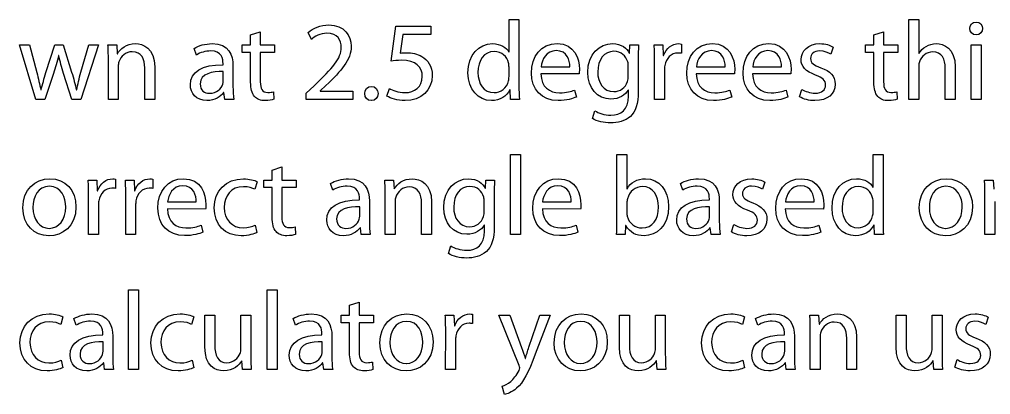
# Model space of a CAD drawing. Extents: x 14 to 1178, y 12 to 836.
# Drawn here: x 483.51 to 520.08, y 727.67 to 741.77 of the extents above; entities that cross this region are included whole.
import ezdxf

# ---------------------------------------------------------------- set-up
doc = ezdxf.new("R2010")
doc.units = 0
doc.layers.add('Gibson-Explorer-00-1958', color=7, linetype='CONTINUOUS')

msp = doc.modelspace()

# ---------------------------------------------------------------- linework, layer by layer
at = {"layer": 'Gibson-Explorer-00-1958', "color": 7}
for points in [[(497.509505, 740.204656), (497.68727, 741.51706), (499.003801, 741.51706), (499.003801, 741.203723), (499.003801, 741.203687)], [(501.937572, 740.551719), (501.946039, 740.551719), (501.946039, 741.770919), (502.318607, 741.770919), (502.318501, 741.770919)], [(502.318501, 741.770919), (502.318501, 739.294419)], [(517.372517, 740.00135), (517.372517, 738.765252), (516.999913, 738.765252), (516.999913, 741.770919), (516.999948, 741.770919)], [(516.999948, 741.770919), (517.372552, 741.770919), (517.372552, 740.492452), (517.381018, 740.492452)], [(492.21805, 739.412987), (492.21805, 740.530587), (491.900409, 740.530587), (491.900409, 740.814291), (492.21805, 740.814291), (492.21805, 741.191023), (492.582011, 741.305393), (492.581976, 741.305323)], [(492.581976, 741.305323), (492.581976, 740.814221), (493.115447, 740.814221), (493.115447, 740.530517), (492.581976, 740.530517), (492.581976, 739.425687)], [(494.504015, 741.021619), (494.385482, 741.284121)], [(499.003801, 741.203687), (497.954076, 741.203687), (497.848137, 740.505187)], [(515.683452, 739.412987), (515.683452, 740.530587), (515.365811, 740.530587), (515.365811, 740.814291), (515.683452, 740.814291), (515.683452, 741.191023), (516.047413, 741.305393), (516.047377, 741.305323)], [(516.047377, 741.305323), (516.047377, 740.814221), (516.580848, 740.814221), (516.580848, 740.530517), (516.047377, 740.530517), (516.047377, 739.425687)], [(519.531411, 741.190952), (519.527177, 741.190952), (519.527107, 741.190952)], [(484.800968, 739.739025), (484.470733, 738.765252), (484.131925, 738.765252), (483.513859, 740.814221), (483.894894, 740.814221), (483.895, 740.814221)], [(483.895, 740.814221), (484.170272, 739.777089)], [(484.513031, 739.772785), (484.847535, 740.814221), (485.160696, 740.814221), (485.478337, 739.789648)], [(485.829704, 739.785521), (486.121663, 740.814221), (486.489963, 740.814221), (485.829704, 738.765252), (485.490861, 738.765252), (485.1777, 739.743152)], [(486.845492, 740.814221), (487.175692, 740.814221), (487.196859, 740.479717), (487.205325, 740.479717)], [(506.475493, 740.509315), (506.48396, 740.509315), (506.49666, 740.814221), (506.82686, 740.814221)], [(507.41099, 740.814221), (507.737062, 740.814221), (507.753995, 740.412019), (507.766695, 740.412019)], [(508.43969, 740.848017), (508.43969, 740.500742)], [(484.995631, 740.42045), (484.987165, 740.42045)], [(490.17709, 740.433185), (490.092529, 740.682776)], [(514.146893, 740.733787), (514.058028, 740.467123)], [(487.234888, 740.00135), (487.234888, 738.765252), (486.862284, 738.765252), (486.862284, 740.259548), (486.862425, 740.259548)], [(491.180496, 740.069048), (491.180496, 740.111417)], [(491.553064, 740.022552), (491.553064, 739.256354), (491.5531, 739.256354)], [(506.809927, 740.255421), (506.809927, 739.065854), (506.810068, 739.065854)], [(507.796188, 739.857417), (507.796188, 738.765146), (507.423584, 738.765146), (507.427817, 740.174882), (507.427923, 740.174987)], [(488.606453, 739.988791), (488.606453, 738.765252), (488.234025, 738.765252), (488.234025, 739.946387)], [(491.188998, 739.455321), (491.188998, 739.81085), (491.188962, 739.81085)], [(501.945933, 739.624442), (501.945933, 739.980148), (501.945933, 739.980148)], [(504.583193, 739.72195), (503.148164, 739.726184), (503.148094, 739.726254)], [(503.152221, 739.992919), (504.23606, 739.992919), (504.23606, 739.992919)], [(506.437499, 739.641517), (506.437499, 740.009782), (506.437464, 740.009782)], [(510.430026, 739.72195), (508.994962, 739.726184), (508.994926, 739.726254)], [(508.999054, 739.992919), (510.082893, 739.992919), (510.082893, 739.992919)], [(512.550821, 739.72195), (511.115756, 739.726184), (511.115721, 739.726254)], [(511.119883, 739.992919), (512.203687, 739.992919), (512.203687, 739.992919)], [(518.744081, 739.984487), (518.744081, 738.765252), (518.371654, 738.765252), (518.371654, 739.942084)], [(495.054348, 739.285987), (494.838343, 739.082717), (494.838343, 739.07425), (496.070313, 739.07425), (496.070313, 738.765217), (494.31348, 738.765217), (494.31348, 738.765252)], [(484.318404, 739.120782), (484.331104, 739.120782)], [(485.660229, 739.120782), (485.672929, 739.120782)], [(491.582733, 738.765252), (491.248229, 738.765252), (491.214362, 739.02345), (491.201662, 739.02345)], [(493.077382, 739.053154), (493.094315, 738.769627)], [(494.31348, 738.765252), (494.31348, 738.993817), (494.605615, 739.277521)], [(497.348603, 738.888089), (497.441807, 739.171652)], [(502.335435, 738.765252), (502.001072, 738.765252), (501.984139, 739.120782), (501.975672, 739.120782)], [(504.413825, 739.116654), (504.481523, 738.854152)], [(506.441592, 738.892217), (506.441592, 739.116654), (506.433125, 739.116654)], [(510.260658, 739.116654), (510.328356, 738.854152)], [(512.381452, 739.116654), (512.44915, 738.854152)], [(512.885289, 738.862584), (512.974189, 739.141984), (512.974189, 739.141984)], [(516.542783, 739.053154), (516.559717, 738.769627)], [(496.764509, 738.718756), (496.760276, 738.718756), (496.760205, 738.718756)], [(505.086995, 738.049889), (505.180164, 738.337721)], [(506.010109, 736.690778), (506.382678, 736.690778), (506.382678, 735.408184), (506.391144, 735.408184)], [(506.010144, 734.214278), (506.010144, 736.690778), (506.010109, 736.690778)], [(515.645175, 735.471578), (515.653642, 735.471578), (515.653642, 736.690778), (516.026246, 736.690778), (516.026034, 736.690778)], [(516.026034, 736.690778), (516.026034, 734.214278)], [(493.031097, 734.332882), (493.031097, 735.450482), (492.713456, 735.450482), (492.713456, 735.734186), (493.031097, 735.734186), (493.031097, 736.110917), (493.395058, 736.225287), (493.395023, 736.225182)], [(493.395023, 736.225182), (493.395023, 735.73408), (493.928493, 735.73408), (493.928493, 735.450376), (493.395023, 735.450376), (493.395023, 734.345546)], [(486.101201, 735.73408), (486.427274, 735.73408), (486.444207, 735.331878), (486.456907, 735.331878)], [(487.129901, 735.767911), (487.129901, 735.420637)], [(487.501976, 735.73408), (487.828049, 735.73408), (487.844982, 735.331878), (487.857682, 735.331878)], [(488.530676, 735.767911), (488.530676, 735.420637)], [(492.463972, 735.670509), (492.379235, 735.386982)], [(497.268452, 735.73408), (497.598652, 735.73408), (497.619819, 735.399576), (497.628286, 735.399576)], [(501.052911, 735.429209), (501.061378, 735.429209), (501.074078, 735.73408), (501.404278, 735.73408)], [(511.581176, 735.653646), (511.492276, 735.386982)], [(519.848664, 735.73408), (520.178899, 735.73408), (520.200066, 735.399576), (520.208532, 735.399576)], [(495.312511, 735.352868), (495.22795, 735.60267)], [(508.486362, 735.352868), (508.401801, 735.60267)], [(486.486435, 734.777276), (486.486435, 733.685005), (486.113866, 733.685005), (486.1181, 735.094741), (486.118135, 735.094846)], [(487.887209, 734.777276), (487.887209, 733.685005), (487.514641, 733.685005), (487.518874, 735.094741), (487.518909, 735.094846)], [(489.090041, 734.912778), (490.173844, 734.912778), (490.173844, 734.912778)], [(496.315917, 734.988907), (496.315917, 735.031276)], [(496.688486, 734.942411), (496.688486, 734.176213), (496.688521, 734.176213)], [(497.657848, 734.921209), (497.657848, 733.685111), (497.285245, 733.685111), (497.285245, 735.179407), (497.285386, 735.179407)], [(499.029413, 734.90865), (499.029413, 733.685111), (498.656986, 733.685111), (498.656986, 734.866282)], [(501.014882, 734.561376), (501.014882, 734.929641), (501.014882, 734.929641)], [(501.387344, 735.17528), (501.387344, 733.985713), (501.387486, 733.985713)], [(503.207678, 734.912778), (504.291517, 734.912778), (504.291517, 734.912778)], [(509.489733, 734.988907), (509.489733, 735.031276)], [(509.862336, 734.942411), (509.862336, 734.176213), (509.862407, 734.176213)], [(512.351501, 734.912778), (513.435305, 734.912778), (513.435305, 734.912778)], [(515.65343, 734.544337), (515.65343, 734.900043), (515.65343, 734.900043)], [(520.238095, 734.921209), (520.238095, 733.685111), (519.865526, 733.685111), (519.865526, 735.179407), (519.865597, 735.179407)], [(490.521013, 734.641809), (489.085984, 734.646043), (489.085913, 734.646113)], [(496.324454, 734.37518), (496.324454, 734.730709), (496.324384, 734.730709)], [(504.63865, 734.641809), (503.203585, 734.646043), (503.20355, 734.646113)], [(506.382819, 734.874713), (506.382819, 734.506413), (506.382678, 734.506413)], [(509.498305, 734.37518), (509.498305, 734.730709), (509.49827, 734.730709)], [(513.782474, 734.641809), (512.347409, 734.646043), (512.347338, 734.646113)], [(484.632235, 733.918015), (484.636468, 733.918015), (484.636398, 733.918015)], [(490.351609, 734.036513), (490.419307, 733.774011)], [(492.39197, 734.036513), (492.45554, 733.757113), (492.45554, 733.757113)], [(493.890429, 733.973048), (493.907362, 733.689521)], [(496.718154, 733.685111), (496.38365, 733.685111), (496.349784, 733.943309), (496.337084, 733.943309)], [(501.019009, 733.812076), (501.019009, 734.036513), (501.010542, 734.036513)], [(504.469282, 734.036513), (504.53698, 733.774011)], [(506.344613, 734.023778), (506.336146, 734.023778), (506.31498, 733.685111), (505.993211, 733.685111)], [(509.89204, 733.685111), (509.557501, 733.685111), (509.523634, 733.943309), (509.510934, 733.943309)], [(510.319572, 733.782443), (510.408472, 734.061843), (510.408472, 734.061843)], [(513.61307, 734.036513), (513.680768, 733.774011)], [(516.042968, 733.685111), (515.70864, 733.685111), (515.691707, 734.040641), (515.68324, 734.040641)], [(518.384036, 733.918015), (518.38827, 733.918015), (518.388164, 733.918015)], [(484.627825, 733.638615), (484.623592, 733.638615), (484.623698, 733.638615)], [(518.379626, 733.638615), (518.375393, 733.638615), (518.375464, 733.638615)], [(499.664413, 732.969748), (499.757582, 733.25758)], [(495.942537, 729.252741), (495.942537, 730.370482), (495.624896, 730.370482), (495.624896, 730.654186), (495.942537, 730.654186), (495.942537, 731.030917), (496.306498, 731.145288), (496.306463, 731.145217)], [(496.306463, 731.145217), (496.306463, 730.654115), (496.839933, 730.654115), (496.839933, 730.370411), (496.306463, 730.370411), (496.306463, 729.265582)], [(485.151418, 730.590368), (485.066681, 730.307017)], [(485.65074, 730.27308), (485.566143, 730.522847)], [(490.083075, 730.590368), (489.998337, 730.307017)], [(490.497765, 729.456082), (490.497765, 730.654115), (490.870369, 730.654115), (490.870369, 729.52378)], [(491.852467, 729.400978), (491.852467, 730.654115), (492.224894, 730.654115), (492.224894, 729.163947), (492.225071, 729.163947)], [(493.9014, 730.27308), (493.816839, 730.522847)], [(499.545492, 730.654115), (499.871564, 730.654115), (499.888498, 730.251913), (499.901198, 730.251913)], [(500.574192, 730.687911), (500.574192, 730.340813)], [(502.322347, 728.761745), (501.568707, 730.654115), (501.975072, 730.654115), (501.975213, 730.654115)], [(501.975213, 730.654115), (502.419784, 729.443347)], [(502.694739, 729.451778), (503.10128, 730.654115), (503.494874, 730.654115), (502.936074, 729.19358)], [(506.103701, 729.456082), (506.103701, 730.654115), (506.47627, 730.654115), (506.47627, 729.52378)], [(507.458403, 729.400978), (507.458403, 730.654115), (507.83083, 730.654115), (507.83083, 729.163947), (507.831007, 729.163947)], [(510.815507, 730.590368), (510.730734, 730.307017)], [(511.314793, 730.27308), (511.230197, 730.522847)], [(513.270593, 730.654115), (513.600828, 730.654115), (513.621995, 730.319611), (513.630462, 730.319611)], [(516.521687, 729.456082), (516.521687, 730.654115), (516.894256, 730.654115), (516.894256, 729.52378)], [(517.876389, 729.400978), (517.876389, 730.654115), (518.248816, 730.654115), (518.248816, 729.163947), (518.248993, 729.163947)], [(519.988928, 730.573682), (519.900028, 730.307017)], [(486.65411, 729.908943), (486.65411, 729.951311)], [(487.026679, 729.862447), (487.026679, 729.096249), (487.026749, 729.096249)], [(494.904806, 729.908943), (494.904806, 729.951311)], [(495.277375, 729.862447), (495.277375, 729.096249), (495.27741, 729.096249)], [(499.93069, 729.697452), (499.93069, 728.605182), (499.558086, 728.605182), (499.562319, 730.014917), (499.562425, 730.014882)], [(512.318164, 729.908943), (512.318164, 729.951311)], [(512.690767, 729.862447), (512.690767, 729.096249), (512.690838, 729.096249)], [(513.659989, 729.841245), (513.659989, 728.605147), (513.287421, 728.605147), (513.287421, 730.099443), (513.287526, 730.099443)], [(515.031554, 729.828686), (515.031554, 728.605147), (514.659162, 728.605147), (514.659162, 729.786317)], [(486.662683, 729.295215), (486.662683, 729.650745), (486.662612, 729.650745)], [(494.913343, 729.295215), (494.913343, 729.650745), (494.913273, 729.650745)], [(512.326736, 729.295215), (512.326736, 729.650745), (512.326701, 729.650745)], [(485.079416, 728.956549), (485.142986, 728.677149), (485.142986, 728.677149)], [(487.056383, 728.605147), (486.721879, 728.605147), (486.688012, 728.863345), (486.675312, 728.863345)], [(490.011073, 728.956549), (490.074643, 728.677149), (490.074643, 728.677149)], [(492.242004, 728.605147), (491.911804, 728.605147), (491.890637, 728.93965), (491.882171, 728.93965)], [(495.307043, 728.605147), (494.972539, 728.605147), (494.938673, 728.863345), (494.925973, 728.863345)], [(496.801868, 728.893049), (496.818802, 728.609521)], [(498.07656, 728.83805), (498.080794, 728.83805), (498.080688, 728.83805)], [(502.55518, 729.024247), (502.563647, 729.024247)], [(504.634981, 728.83805), (504.639215, 728.83805), (504.639109, 728.83805)], [(507.84794, 728.605147), (507.51774, 728.605147), (507.496573, 728.93965), (507.488107, 728.93965)], [(510.743505, 728.956549), (510.80704, 728.677149), (510.80704, 728.677149)], [(512.720471, 728.605147), (512.385932, 728.605147), (512.352066, 728.863345), (512.339366, 728.863345)], [(518.265926, 728.605147), (517.935726, 728.605147), (517.91456, 728.93965), (517.906093, 728.93965)], [(518.727324, 728.702478), (518.816224, 728.981878), (518.816224, 728.981878)], [(498.072115, 728.55865), (498.067882, 728.55865), (498.067988, 728.55865)], [(504.630536, 728.55865), (504.626303, 728.55865), (504.626409, 728.55865)], [(501.776106, 727.66965), (501.683078, 727.982776)]]:
    msp.add_lwpolyline(points, dxfattribs=at)
for points in [[(519.349342, 738.765252), (519.349342, 740.814221), (519.721911, 740.814221), (519.721911, 738.765252), (519.349342, 738.765252)], [(502.001213, 736.690778), (502.373817, 736.690778), (502.373817, 733.685111), (502.001213, 733.685111), (502.001213, 736.690778)], [(487.623614, 731.610813), (487.996218, 731.610813), (487.996218, 728.605147), (487.623614, 728.605147), (487.623614, 731.610813)], [(492.843279, 731.610813), (493.215882, 731.610813), (493.215882, 728.605147), (492.843279, 728.605147), (492.843279, 731.610813)]]:
    msp.add_lwpolyline(points, close=True, dxfattribs=at)
for points in [[(494.385482, 741.284121), (494.571713, 741.440719), (494.84695, 741.563521), (495.164415, 741.563521)], [(495.164415, 741.563521), (495.752848, 741.563521), (496.002615, 741.157191), (496.002615, 740.763421)], [(519.294379, 741.432287), (519.294379, 741.563521), (519.391711, 741.669283), (519.535538, 741.669283)], [(519.535538, 741.669283), (519.679542, 741.669283), (519.772746, 741.563521), (519.772746, 741.432287)], [(495.088109, 741.254523), (494.838343, 741.254523), (494.630945, 741.127558), (494.504015, 741.021619)], [(495.630046, 740.716889), (495.630046, 740.996289), (495.498778, 741.254523), (495.088109, 741.254523)], [(519.527107, 741.190952), (519.387407, 741.190952), (519.294379, 741.301019), (519.294379, 741.432287)], [(519.772746, 741.432287), (519.772746, 741.301019), (519.679542, 741.190952), (519.531411, 741.190952)], [(486.862425, 740.259548), (486.862425, 740.475554), (486.858192, 740.644887), (486.845492, 740.814221)], [(487.205325, 740.479717), (487.306961, 740.670217), (487.543992, 740.860717), (487.882623, 740.860717)], [(487.882623, 740.860717), (488.166151, 740.860717), (488.606453, 740.691419), (488.606453, 739.988791)], [(490.092529, 740.682776), (490.261862, 740.788715), (490.511629, 740.860717), (490.769827, 740.860717)], [(490.769827, 740.860717), (491.400629, 740.860717), (491.553064, 740.433185), (491.553064, 740.022552)], [(496.002615, 740.763421), (496.002615, 740.255421), (495.63435, 739.844787), (495.054348, 739.285987)], [(500.400907, 739.760015), (500.396674, 740.445956), (500.824311, 740.860717), (501.319541, 740.860717)], [(501.319541, 740.860717), (501.637005, 740.860717), (501.848707, 740.712585), (501.937572, 740.551719)], [(502.78826, 739.755887), (502.78826, 740.378258), (503.156525, 740.865021), (503.75339, 740.865021)], [(503.75339, 740.865021), (504.422256, 740.865021), (504.595893, 740.276623), (504.595893, 739.899715)], [(504.909195, 739.777089), (504.909195, 740.47125), (505.362233, 740.860717), (505.83626, 740.860717)], [(505.83626, 740.860717), (506.19179, 740.860717), (506.382325, 740.678648), (506.475493, 740.509315)], [(506.82686, 740.814221), (506.81416, 740.670217), (506.809927, 740.505187), (506.809927, 740.255421)], [(507.427923, 740.174987), (507.427923, 740.416323), (507.42369, 740.623721), (507.41099, 740.814221)], [(507.766695, 740.412019), (507.859723, 740.687256), (508.088288, 740.860717), (508.338054, 740.860717)], [(508.338054, 740.860717), (508.376295, 740.860717), (508.405929, 740.856483), (508.43969, 740.848017)], [(508.635093, 739.755887), (508.635093, 740.378258), (509.003358, 740.865021), (509.600223, 740.865021)], [(509.600223, 740.865021), (510.269089, 740.865021), (510.442726, 740.276623), (510.442726, 739.899715)], [(510.755887, 739.755887), (510.755887, 740.378258), (511.124187, 740.865021), (511.721052, 740.865021)], [(511.721052, 740.865021), (512.389919, 740.865021), (512.563521, 740.276623), (512.563521, 739.899715)], [(512.940428, 740.259548), (512.940428, 740.589783), (513.211221, 740.860717), (513.64736, 740.860717)], [(513.64736, 740.860717), (513.854758, 740.860717), (514.036826, 740.805789), (514.146893, 740.733787)], [(517.381018, 740.492452), (517.440285, 740.598391), (517.533454, 740.695723), (517.647683, 740.754954)], [(517.647683, 740.754954), (517.75775, 740.822652), (517.888983, 740.860717), (518.028683, 740.860717)], [(518.028683, 740.860717), (518.303956, 740.860717), (518.744081, 740.691419), (518.744081, 739.984487)], [(484.987165, 740.42045), (484.936365, 740.174987), (484.872794, 739.958982), (484.800968, 739.739025)], [(485.1777, 739.743152), (485.105698, 739.976021), (485.046466, 740.179115), (484.995631, 740.42045)], [(487.759821, 740.556023), (487.518486, 740.556023), (487.327951, 740.382385), (487.260288, 740.174987)], [(488.234025, 739.946387), (488.234025, 740.276623), (488.111223, 740.556023), (487.759821, 740.556023)], [(490.714688, 740.585656), (490.520061, 740.585656), (490.321094, 740.530517), (490.17709, 740.433185)], [(491.180496, 740.111417), (491.180496, 740.28075), (491.133788, 740.589783), (490.714688, 740.585656)], [(494.605615, 739.277521), (495.308243, 739.946387), (495.630046, 740.301952), (495.630046, 740.716889)], [(497.848137, 740.505187), (497.911707, 740.513654), (497.970974, 740.522121), (498.072609, 740.522121)], [(498.072609, 740.522121), (498.288439, 740.522121), (498.495837, 740.475589), (498.66517, 740.373989)], [(501.391401, 740.568582), (501.006062, 740.568582), (500.777497, 740.22995), (500.777497, 739.781217)], [(501.928999, 740.14105), (501.873896, 740.373954), (501.670801, 740.568582), (501.391401, 740.568582)], [(503.723756, 740.598391), (503.342721, 740.598391), (503.181854, 740.251117), (503.152221, 739.992919)], [(504.23606, 739.992919), (504.240294, 740.225787), (504.138729, 740.598391), (503.723756, 740.598391)], [(505.895597, 740.572885), (505.540068, 740.572885), (505.285962, 740.272319), (505.285962, 739.793952)], [(506.416297, 740.174987), (506.348635, 740.395121), (506.170835, 740.572885), (505.895597, 740.572885)], [(508.308421, 740.509209), (508.046095, 740.509209), (507.859723, 740.310278), (507.808888, 740.035182)], [(508.43969, 740.500742), (508.397497, 740.504976), (508.359256, 740.509209), (508.308421, 740.509209)], [(509.570624, 740.598391), (509.189589, 740.598391), (509.028687, 740.251117), (508.999054, 739.992919)], [(510.082893, 739.992919), (510.087126, 740.225787), (509.985562, 740.598391), (509.570624, 740.598391)], [(511.691419, 740.598391), (511.310383, 740.598391), (511.149481, 740.251117), (511.119883, 739.992919)], [(512.203687, 739.992919), (512.207921, 740.225787), (512.106356, 740.598391), (511.691419, 740.598391)], [(513.638928, 740.585656), (513.418795, 740.585656), (513.300262, 740.458515), (513.300262, 740.306256)], [(514.058028, 740.467123), (513.97756, 740.513654), (513.829428, 740.585656), (513.638928, 740.585656)], [(517.89745, 740.551719), (517.656115, 740.551719), (517.469918, 740.382385), (517.397917, 740.179115)], [(518.371654, 739.942084), (518.371654, 740.276623), (518.248852, 740.551719), (517.89745, 740.551719)], [(487.260288, 740.174987), (487.243355, 740.128491), (487.234888, 740.060617), (487.234888, 740.00135)], [(489.948525, 739.307154), (489.948525, 739.802384), (490.388792, 740.073352), (491.180496, 740.069048)], [(497.894844, 740.234289), (497.733943, 740.234289), (497.611141, 740.221589), (497.509505, 740.204656)], [(498.682209, 739.62035), (498.682209, 739.984523), (498.440874, 740.234289), (497.894844, 740.234289)], [(498.66517, 740.373989), (498.881176, 740.255456), (499.058941, 740.014121), (499.058941, 739.658591)], [(501.945933, 739.980148), (501.945933, 740.030984), (501.941699, 740.09025), (501.928999, 740.14105)], [(506.437464, 740.009782), (506.437464, 740.069048), (506.433231, 740.124187), (506.416297, 740.174987)], [(507.808888, 740.035182), (507.800421, 739.980042), (507.796188, 739.920811), (507.796188, 739.857417)], [(513.486493, 739.679582), (513.113889, 739.815154), (512.940428, 740.014085), (512.940428, 740.259548)], [(513.300262, 740.306256), (513.300262, 740.132619), (513.418795, 740.056489), (513.685424, 739.954854)], [(517.397917, 740.179115), (517.37675, 740.128491), (517.372517, 740.073352), (517.372517, 740.00135)], [(484.170272, 739.777089), (484.2252, 739.548489), (484.280339, 739.332484), (484.318404, 739.120782)], [(484.331104, 739.120782), (484.377635, 739.328356), (484.445333, 739.548489), (484.513031, 739.772785)], [(485.478337, 739.789648), (485.554466, 739.548489), (485.613733, 739.328356), (485.660229, 739.120782)], [(485.672929, 739.120782), (485.706796, 739.328356), (485.761829, 739.544185), (485.829704, 739.785521)], [(491.188962, 739.81085), (490.782598, 739.819317), (490.321129, 739.747456), (490.321129, 739.349558)], [(499.058941, 739.658591), (499.058941, 739.120817), (498.631409, 738.718791), (498.034544, 738.718791)], [(501.281476, 738.718756), (500.78607, 738.718756), (500.400907, 739.137856), (500.400907, 739.760015)], [(500.777497, 739.781217), (500.777497, 739.362117), (500.984896, 739.019323), (501.38297, 739.019323)], [(503.795758, 738.722884), (503.16926, 738.722884), (502.78826, 739.141984), (502.78826, 739.755887)], [(503.148094, 739.726254), (503.15656, 739.222417), (503.47399, 739.015019), (503.846594, 739.015019)], [(504.595893, 739.899715), (504.595893, 739.823585), (504.59166, 739.764319), (504.583193, 739.72195)], [(505.781297, 738.773684), (505.273156, 738.773684), (504.909195, 739.205519), (504.909195, 739.777089)], [(505.285962, 739.793952), (505.285962, 739.396054), (505.49336, 739.057387), (505.89147, 739.057387)], [(509.642626, 738.722884), (509.016128, 738.722884), (508.635093, 739.141984), (508.635093, 739.755887)], [(508.994926, 739.726254), (509.003393, 739.222417), (509.320823, 739.015019), (509.693426, 739.015019)], [(510.442726, 739.899715), (510.442726, 739.823585), (510.438493, 739.764319), (510.430026, 739.72195)], [(511.763421, 738.722884), (511.136922, 738.722884), (510.755887, 739.141984), (510.755887, 739.755887)], [(511.115721, 739.726254), (511.124187, 739.222417), (511.441652, 739.015019), (511.814221, 739.015019)], [(512.563521, 739.899715), (512.563521, 739.823585), (512.559287, 739.764319), (512.550821, 739.72195)], [(513.863189, 739.30285), (513.863189, 739.480615), (513.757426, 739.578123), (513.486493, 739.679582)], [(513.685424, 739.954854), (514.036826, 739.823585), (514.223022, 739.645821), (514.223022, 739.336787)], [(490.575023, 738.718756), (490.160227, 738.718756), (489.948525, 739.010715), (489.948525, 739.307154)], [(490.321129, 739.349558), (490.321129, 739.103919), (490.482031, 738.993817), (490.668227, 738.993817)], [(490.668227, 738.993817), (490.939196, 738.993817), (491.112833, 739.16315), (491.172064, 739.336787)], [(491.172064, 739.336787), (491.184764, 739.374852), (491.188998, 739.417221), (491.188998, 739.455321)], [(492.361878, 738.875389), (492.260243, 738.98976), (492.21805, 739.171687), (492.21805, 739.412987)], [(492.581976, 739.425687), (492.581976, 739.171617), (492.653978, 739.027754), (492.861376, 739.027754)], [(498.034544, 739.019358), (498.381643, 739.019358), (498.686337, 739.247958), (498.682209, 739.62035)], [(501.38297, 739.019323), (501.632737, 739.019323), (501.861301, 739.188656), (501.928999, 739.463752)], [(501.928999, 739.463752), (501.941699, 739.514552), (501.945933, 739.565387), (501.945933, 739.624442)], [(502.318501, 739.294419), (502.318501, 739.11235), (502.322735, 738.904952), (502.335435, 738.765252)], [(505.89147, 739.057387), (506.124162, 739.057387), (506.33156, 739.201215), (506.407866, 739.44255)], [(506.407866, 739.44255), (506.429033, 739.501817), (506.437499, 739.573819), (506.437499, 739.641517)], [(514.223022, 739.336787), (514.223022, 738.97265), (513.939319, 738.718756), (513.460987, 738.718756)], [(513.469595, 738.998156), (513.73626, 738.998156), (513.863189, 739.129389), (513.863189, 739.30285)], [(515.827279, 738.875389), (515.725644, 738.98976), (515.683452, 739.171687), (515.683452, 739.412987)], [(516.047377, 739.425687), (516.047377, 739.171617), (516.119379, 739.027754), (516.326777, 739.027754)], [(491.201662, 739.02345), (491.091596, 738.862584), (490.867159, 738.718756), (490.575023, 738.718756)], [(491.5531, 739.256354), (491.5531, 739.078589), (491.561566, 738.904952), (491.582733, 738.765252)], [(492.861376, 739.027754), (492.963011, 739.027754), (493.022278, 739.036221), (493.077382, 739.053154)], [(496.514743, 738.985385), (496.514743, 739.137856), (496.620505, 739.25205), (496.768813, 739.25205)], [(496.760205, 738.718756), (496.616378, 738.718756), (496.514743, 738.83295), (496.514743, 738.985385)], [(497.018403, 738.985385), (497.018403, 738.83295), (496.916945, 738.718756), (496.764509, 738.718756)], [(496.768813, 739.25205), (496.916945, 739.25205), (497.018403, 739.141984), (497.018403, 738.985385)], [(497.441807, 739.171652), (497.556001, 739.103954), (497.780474, 739.019358), (498.034544, 739.019358)], [(501.975672, 739.120782), (501.861442, 738.892217), (501.615803, 738.718756), (501.281476, 738.718756)], [(503.846594, 739.015019), (504.113223, 739.015019), (504.278429, 739.061515), (504.413825, 739.116654)], [(506.433125, 739.116654), (506.323058, 738.926154), (506.098762, 738.773684), (505.781297, 738.773684)], [(506.810068, 739.065854), (506.810068, 738.591615), (506.71256, 738.308087), (506.517897, 738.126019)], [(509.693426, 739.015019), (509.960091, 739.015019), (510.125262, 739.061515), (510.260658, 739.116654)], [(511.814221, 739.015019), (512.080885, 739.015019), (512.246056, 739.061515), (512.381452, 739.116654)], [(512.974189, 739.141984), (513.08856, 739.074285), (513.283222, 738.998156), (513.469595, 738.998156)], [(516.326777, 739.027754), (516.428413, 739.027754), (516.487679, 739.036221), (516.542783, 739.053154)], [(492.76408, 738.718827), (492.590443, 738.718827), (492.450743, 738.778058), (492.361878, 738.875389)], [(493.094315, 738.769627), (493.022313, 738.744227), (492.908084, 738.718827), (492.76408, 738.718827)], [(498.034544, 738.718791), (497.733943, 738.718791), (497.484176, 738.803352), (497.348603, 738.888089)], [(504.481523, 738.854152), (504.350254, 738.794885), (504.12169, 738.722884), (503.795758, 738.722884)], [(505.781333, 738.172515), (506.162192, 738.172515), (506.441592, 738.371482), (506.441592, 738.892217)], [(510.328356, 738.854152), (510.197264, 738.794885), (509.968523, 738.722884), (509.642626, 738.722884)], [(512.44915, 738.854152), (512.318058, 738.794885), (512.089317, 738.722884), (511.763421, 738.722884)], [(513.460987, 738.718756), (513.236691, 738.718756), (513.029328, 738.777987), (512.885289, 738.862584)], [(516.229481, 738.718827), (516.055879, 738.718827), (515.916179, 738.778058), (515.827279, 738.875389)], [(516.559717, 738.769627), (516.487715, 738.744227), (516.373344, 738.718827), (516.229481, 738.718827)], [(505.180164, 738.337721), (505.31556, 738.248821), (505.527262, 738.172515), (505.781333, 738.172515)], [(505.768597, 737.880556), (505.522958, 737.880556), (505.252166, 737.939823), (505.086995, 738.049889)], [(506.517897, 738.126019), (506.314662, 737.94395), (506.026795, 737.880556), (505.768597, 737.880556)], [(483.641494, 734.692644), (483.641494, 735.378374), (484.094531, 735.780611), (484.657458, 735.780611)], [(484.657458, 735.780611), (485.245892, 735.780611), (485.64379, 735.352868), (485.64379, 734.730709)], [(486.118135, 735.094846), (486.118135, 735.336182), (486.113901, 735.54358), (486.101201, 735.73408)], [(486.456907, 735.331878), (486.549935, 735.60715), (486.778676, 735.780611), (487.028443, 735.780611)], [(487.028443, 735.780611), (487.066507, 735.780611), (487.096141, 735.776378), (487.129901, 735.767911)], [(487.518909, 735.094846), (487.518909, 735.336182), (487.514676, 735.54358), (487.501976, 735.73408)], [(487.857682, 735.331878), (487.950709, 735.60715), (488.179451, 735.780611), (488.429217, 735.780611)], [(488.429217, 735.780611), (488.467282, 735.780611), (488.496915, 735.776378), (488.530676, 735.767911)], [(488.726044, 734.675746), (488.726044, 735.298117), (489.094344, 735.78488), (489.691209, 735.78488)], [(489.691209, 735.78488), (490.360076, 735.78488), (490.533713, 735.196482), (490.533713, 734.819574)], [(490.846874, 734.688482), (490.846874, 735.319107), (491.278709, 735.780611), (491.947576, 735.780611)], [(491.947576, 735.780611), (492.167709, 735.780611), (492.362372, 735.725648), (492.463972, 735.670509)], [(495.22795, 735.60267), (495.397284, 735.708574), (495.64705, 735.780611), (495.905248, 735.780611)], [(495.905248, 735.780611), (496.53605, 735.780611), (496.688486, 735.352868), (496.688486, 734.942411)], [(497.285386, 735.179407), (497.285386, 735.395448), (497.281152, 735.564746), (497.268452, 735.73408)], [(497.628286, 735.399576), (497.729921, 735.590076), (497.966952, 735.780611), (498.305584, 735.780611)], [(498.305584, 735.780611), (498.589288, 735.780611), (499.029413, 735.611278), (499.029413, 734.90865)], [(499.486613, 734.696948), (499.486613, 735.391109), (499.93965, 735.780611), (500.413678, 735.780611)], [(500.413678, 735.780611), (500.769207, 735.780611), (500.959742, 735.598507), (501.052911, 735.429209)], [(501.404278, 735.73408), (501.391578, 735.590076), (501.387344, 735.425046), (501.387344, 735.17528)], [(502.843717, 734.675746), (502.843717, 735.298117), (503.211982, 735.78488), (503.808846, 735.78488)], [(503.808846, 735.78488), (504.477713, 735.78488), (504.65135, 735.196482), (504.65135, 734.819574)], [(506.391144, 735.408184), (506.522378, 735.636748), (506.759409, 735.780611), (507.089609, 735.780611)], [(507.089609, 735.780611), (507.597609, 735.780611), (507.953138, 735.357348), (507.953138, 734.739141)], [(508.401801, 735.60267), (508.571099, 735.708574), (508.820901, 735.780611), (509.079099, 735.780611)], [(509.079099, 735.780611), (509.709901, 735.780611), (509.862336, 735.352868), (509.862336, 734.942411)], [(510.374711, 735.179407), (510.374711, 735.509643), (510.645468, 735.780611), (511.081642, 735.780611)], [(511.081642, 735.780611), (511.289005, 735.780611), (511.471109, 735.725648), (511.581176, 735.653646)], [(511.987505, 734.675746), (511.987505, 735.298117), (512.355805, 735.78488), (512.95267, 735.78488)], [(512.95267, 735.78488), (513.621536, 735.78488), (513.795174, 735.196482), (513.795174, 734.819574)], [(514.108475, 734.679874), (514.104242, 735.365815), (514.531738, 735.780611), (515.027144, 735.780611)], [(515.027144, 735.780611), (515.344609, 735.780611), (515.556311, 735.632444), (515.645175, 735.471578)], [(517.393295, 734.692644), (517.393295, 735.378374), (517.846297, 735.780611), (518.409225, 735.780611)], [(518.409225, 735.780611), (518.997658, 735.780611), (519.395556, 735.352868), (519.395556, 734.730709)], [(519.865597, 735.179407), (519.865597, 735.395448), (519.861364, 735.564746), (519.848664, 735.73408)], [(484.644829, 735.501211), (484.208866, 735.501211), (484.018331, 735.094846), (484.018331, 734.70538)], [(485.258733, 734.718115), (485.258733, 735.065213), (485.085096, 735.501211), (484.644829, 735.501211)], [(486.998668, 735.429103), (486.736307, 735.429103), (486.549935, 735.230137), (486.499135, 734.955041)], [(487.129901, 735.420637), (487.087709, 735.42487), (487.049468, 735.429103), (486.998668, 735.429103)], [(488.399443, 735.429103), (488.137082, 735.429103), (487.950709, 735.230137), (487.899909, 734.955041)], [(488.530676, 735.420637), (488.488484, 735.42487), (488.450243, 735.429103), (488.399443, 735.429103)], [(489.661576, 735.51825), (489.280541, 735.51825), (489.119674, 735.170976), (489.090041, 734.912778)], [(490.173844, 734.912778), (490.178078, 735.145646), (490.076548, 735.51825), (489.661576, 735.51825)], [(491.947576, 735.484313), (491.47764, 735.484313), (491.22357, 735.132911), (491.22357, 734.70538)], [(492.379235, 735.386982), (492.29037, 735.433513), (492.15067, 735.484313), (491.947576, 735.484313)], [(495.850145, 735.505515), (495.655482, 735.505515), (495.45655, 735.450376), (495.312511, 735.352868)], [(496.315917, 735.031276), (496.315917, 735.200609), (496.269245, 735.509643), (495.850145, 735.505515)], [(498.182782, 735.475882), (497.941446, 735.475882), (497.750946, 735.302244), (497.683248, 735.094846)], [(498.656986, 734.866282), (498.656986, 735.196482), (498.534184, 735.475882), (498.182782, 735.475882)], [(500.47298, 735.492744), (500.11745, 735.492744), (499.86338, 735.192178), (499.86338, 734.713811)], [(500.993715, 735.094846), (500.926017, 735.31498), (500.748252, 735.492744), (500.47298, 735.492744)], [(503.779213, 735.51825), (503.398213, 735.51825), (503.237311, 735.170976), (503.207678, 734.912778)], [(504.291517, 734.912778), (504.29575, 735.145646), (504.194185, 735.51825), (503.779213, 735.51825)], [(506.966913, 735.488441), (506.713019, 735.488441), (506.475811, 735.310676), (506.403985, 735.031276)], [(507.576513, 734.722278), (507.576513, 735.137215), (507.364811, 735.488441), (506.966913, 735.488441)], [(509.02396, 735.505515), (508.829333, 735.505515), (508.630366, 735.450376), (508.486362, 735.352868)], [(509.489733, 735.031276), (509.489733, 735.200609), (509.44306, 735.509643), (509.02396, 735.505515)], [(511.073176, 735.505515), (510.853042, 735.505515), (510.734368, 735.378374), (510.734368, 735.226115)], [(511.492276, 735.386982), (511.411842, 735.433513), (511.263711, 735.505515), (511.073176, 735.505515)], [(512.923036, 735.51825), (512.542001, 735.51825), (512.381134, 735.170976), (512.351501, 734.912778)], [(513.435305, 734.912778), (513.439538, 735.145646), (513.337974, 735.51825), (512.923036, 735.51825)], [(515.098899, 735.488441), (514.71356, 735.488441), (514.48496, 735.149809), (514.48496, 734.701076)], [(515.636497, 735.060909), (515.581358, 735.293813), (515.378264, 735.488441), (515.098899, 735.488441)], [(518.396595, 735.501211), (517.960632, 735.501211), (517.770097, 735.094846), (517.770097, 734.70538)], [(519.010499, 734.718115), (519.010499, 735.065213), (518.836897, 735.501211), (518.396595, 735.501211)], [(486.499135, 734.955041), (486.490668, 734.899937), (486.486435, 734.84067), (486.486435, 734.777276)], [(487.899909, 734.955041), (487.891443, 734.899937), (487.887209, 734.84067), (487.887209, 734.777276)], [(495.083947, 734.227013), (495.083947, 734.722278), (495.524213, 734.993211), (496.315917, 734.988907)], [(497.683248, 735.094846), (497.666315, 735.04835), (497.657848, 734.980476), (497.657848, 734.921209)], [(501.014882, 734.929641), (501.014882, 734.988907), (501.010648, 735.044046), (500.993715, 735.094846)], [(506.403985, 735.031276), (506.391285, 734.98478), (506.382819, 734.933944), (506.382819, 734.874713)], [(508.257797, 734.227013), (508.257797, 734.722278), (508.698064, 734.993211), (509.489733, 734.988907)], [(510.92074, 734.599441), (510.548136, 734.735013), (510.374711, 734.933944), (510.374711, 735.179407)], [(510.734368, 735.226115), (510.734368, 735.052478), (510.853042, 734.976348), (511.119707, 734.874713)], [(515.65343, 734.900043), (515.65343, 734.950843), (515.649197, 735.010109), (515.636497, 735.060909)], [(484.623698, 733.638615), (484.073364, 733.638615), (483.641494, 734.044944), (483.641494, 734.692644)], [(484.018331, 734.70538), (484.018331, 734.256646), (484.272402, 733.918015), (484.632235, 733.918015)], [(485.64379, 734.730709), (485.64379, 733.968815), (485.114623, 733.638615), (484.627825, 733.638615)], [(484.636398, 733.918015), (484.992103, 733.918015), (485.258733, 734.252343), (485.258733, 734.718115)], [(489.733578, 733.642743), (489.10708, 733.642743), (488.726044, 734.061843), (488.726044, 734.675746)], [(489.085913, 734.646113), (489.09438, 734.142276), (489.411809, 733.934878), (489.784378, 733.934878)], [(490.533713, 734.819574), (490.533713, 734.743444), (490.52948, 734.684178), (490.521013, 734.641809)], [(491.867107, 733.638615), (491.249076, 733.638615), (490.846874, 734.057715), (490.846874, 734.688482)], [(491.22357, 734.70538), (491.22357, 734.231176), (491.528476, 733.939182), (491.934805, 733.939182)], [(496.324384, 734.730709), (495.918054, 734.739176), (495.456586, 734.667315), (495.456586, 734.269417)], [(500.358715, 733.693543), (499.850574, 733.693543), (499.486613, 734.125413), (499.486613, 734.696948)], [(499.86338, 734.713811), (499.86338, 734.315913), (500.070742, 733.977246), (500.468852, 733.977246)], [(500.985248, 734.362409), (501.006415, 734.421676), (501.014882, 734.493678), (501.014882, 734.561376)], [(503.85125, 733.642743), (503.224752, 733.642743), (502.843717, 734.061843), (502.843717, 734.675746)], [(503.20355, 734.646113), (503.212017, 734.142276), (503.529446, 733.934878), (503.90205, 733.934878)], [(504.65135, 734.819574), (504.65135, 734.743444), (504.647117, 734.684178), (504.63865, 734.641809)], [(506.954319, 733.934878), (507.347948, 733.934878), (507.576513, 734.252343), (507.576513, 734.722278)], [(507.953138, 734.739141), (507.953138, 734.002576), (507.487542, 733.638615), (507.030378, 733.638615)], [(509.49827, 734.730709), (509.091905, 734.739176), (508.630436, 734.667315), (508.630436, 734.269417)], [(511.297472, 734.222709), (511.297472, 734.400474), (511.191709, 734.497982), (510.92074, 734.599441)], [(511.119707, 734.874713), (511.471109, 734.743444), (511.657305, 734.56568), (511.657305, 734.256646)], [(512.995038, 733.642743), (512.36854, 733.642743), (511.987505, 734.061843), (511.987505, 734.675746)], [(512.347338, 734.646113), (512.355805, 734.142276), (512.67327, 733.934878), (513.045838, 733.934878)], [(513.795174, 734.819574), (513.795174, 734.743444), (513.79094, 734.684178), (513.782474, 734.641809)], [(514.989044, 733.638615), (514.493638, 733.638615), (514.108475, 734.057715), (514.108475, 734.679874)], [(514.48496, 734.701076), (514.48496, 734.281976), (514.692358, 733.939182), (515.090432, 733.939182)], [(515.636497, 734.383611), (515.649197, 734.434411), (515.65343, 734.485246), (515.65343, 734.544337)], [(518.375464, 733.638615), (517.82513, 733.638615), (517.393295, 734.044944), (517.393295, 734.692644)], [(517.770097, 734.70538), (517.770097, 734.256646), (518.024168, 733.918015), (518.384036, 733.918015)], [(519.395556, 734.730709), (519.395556, 733.968815), (518.866389, 733.638615), (518.379626, 733.638615)], [(518.388164, 733.918015), (518.74387, 733.918015), (519.010499, 734.252343), (519.010499, 734.718115)], [(493.174925, 733.795284), (493.07329, 733.909654), (493.031097, 734.091582), (493.031097, 734.332882)], [(493.395023, 734.345546), (493.395023, 734.091476), (493.467025, 733.947648), (493.674423, 733.947648)], [(495.710445, 733.638615), (495.295648, 733.638615), (495.083947, 733.930574), (495.083947, 734.227013)], [(495.456586, 734.269417), (495.456586, 734.023778), (495.617452, 733.913711), (495.803648, 733.913711)], [(495.803648, 733.913711), (496.074617, 733.913711), (496.248254, 734.083009), (496.307521, 734.256646)], [(496.307521, 734.256646), (496.320221, 734.294535), (496.324454, 734.337115), (496.324454, 734.37518)], [(496.688521, 734.176213), (496.688521, 733.998448), (496.696988, 733.824811), (496.718154, 733.685111)], [(500.468852, 733.977246), (500.701544, 733.977246), (500.908942, 734.121074), (500.985248, 734.362409)], [(505.993211, 733.685111), (506.005911, 733.824811), (506.010144, 734.032209), (506.010144, 734.214278)], [(506.382678, 734.506413), (506.382678, 734.459741), (506.386911, 734.413244), (506.395378, 734.370876)], [(506.395378, 734.370876), (506.46738, 734.112643), (506.687513, 733.934878), (506.954319, 733.934878)], [(508.88426, 733.638615), (508.469499, 733.638615), (508.257797, 733.930574), (508.257797, 734.227013)], [(508.630436, 734.269417), (508.630436, 734.023778), (508.791338, 733.913711), (508.977534, 733.913711)], [(508.977534, 733.913711), (509.248503, 733.913711), (509.42214, 734.083009), (509.481372, 734.256646)], [(509.481372, 734.256646), (509.494072, 734.294535), (509.498305, 734.337115), (509.498305, 734.37518)], [(509.862407, 734.176213), (509.862407, 733.998448), (509.870874, 733.824811), (509.89204, 733.685111)], [(511.657305, 734.256646), (511.657305, 733.892509), (511.373777, 733.638615), (510.895234, 733.638615)], [(510.903878, 733.918015), (511.170507, 733.918015), (511.297472, 734.049248), (511.297472, 734.222709)], [(515.090432, 733.939182), (515.340199, 733.939182), (515.568799, 734.108515), (515.636497, 734.383611)], [(516.026034, 734.214278), (516.026034, 734.032209), (516.030268, 733.824811), (516.042968, 733.685111)], [(489.784378, 733.934878), (490.051042, 733.934878), (490.216248, 733.981409), (490.351609, 734.036513)], [(491.934805, 733.939182), (492.146507, 733.939182), (492.286207, 733.990017), (492.39197, 734.036513)], [(493.674423, 733.947648), (493.776058, 733.947648), (493.83529, 733.956115), (493.890429, 733.973048)], [(496.337084, 733.943309), (496.227017, 733.782443), (496.00258, 733.638615), (495.710445, 733.638615)], [(501.010542, 734.036513), (500.900476, 733.846013), (500.676215, 733.693543), (500.358715, 733.693543)], [(500.35875, 733.092374), (500.739609, 733.092374), (501.019009, 733.291341), (501.019009, 733.812076)], [(501.387486, 733.985713), (501.387486, 733.511474), (501.289978, 733.227946), (501.095315, 733.045878)], [(503.90205, 733.934878), (504.168715, 733.934878), (504.333885, 733.981409), (504.469282, 734.036513)], [(507.030378, 733.638615), (506.73408, 733.638615), (506.501211, 733.752809), (506.344613, 734.023778)], [(509.510934, 733.943309), (509.400868, 733.782443), (509.176431, 733.638615), (508.88426, 733.638615)], [(510.408472, 734.061843), (510.522842, 733.994144), (510.71747, 733.918015), (510.903878, 733.918015)], [(513.045838, 733.934878), (513.312503, 733.934878), (513.477674, 733.981409), (513.61307, 734.036513)], [(515.68324, 734.040641), (515.569046, 733.812076), (515.323407, 733.638615), (514.989044, 733.638615)], [(490.419307, 733.774011), (490.288074, 733.714745), (490.059474, 733.642743), (489.733578, 733.642743)], [(492.45554, 733.757113), (492.358209, 733.710441), (492.142203, 733.638615), (491.867107, 733.638615)], [(493.577127, 733.638721), (493.40349, 733.638721), (493.26379, 733.697952), (493.174925, 733.795284)], [(493.907362, 733.689521), (493.835325, 733.664121), (493.721131, 733.638721), (493.577127, 733.638721)], [(504.53698, 733.774011), (504.405711, 733.714745), (504.177146, 733.642743), (503.85125, 733.642743)], [(510.895234, 733.638615), (510.670974, 733.638615), (510.463576, 733.697846), (510.319572, 733.782443)], [(513.680768, 733.774011), (513.549711, 733.714745), (513.320934, 733.642743), (512.995038, 733.642743)], [(499.757582, 733.25758), (499.892978, 733.16868), (500.10468, 733.092374), (500.35875, 733.092374)], [(500.346015, 732.800415), (500.100376, 732.800415), (499.829584, 732.859682), (499.664413, 732.969748)], [(501.095315, 733.045878), (500.89208, 732.863809), (500.604213, 732.800415), (500.346015, 732.800415)], [(483.534285, 729.608517), (483.534285, 730.239143), (483.966155, 730.700611), (484.635022, 730.700611)], [(484.635022, 730.700611), (484.855155, 730.700611), (485.049783, 730.645684), (485.151418, 730.590368)], [(485.566143, 730.522847), (485.735477, 730.628609), (485.985243, 730.700611), (486.243441, 730.700611)], [(486.243441, 730.700611), (486.874243, 730.700611), (487.026679, 730.27308), (487.026679, 729.862447)], [(488.465941, 729.608517), (488.465941, 730.239143), (488.897812, 730.700611), (489.566679, 730.700611)], [(489.566679, 730.700611), (489.786812, 730.700611), (489.981439, 730.645684), (490.083075, 730.590368)], [(493.816839, 730.522847), (493.986173, 730.628609), (494.235939, 730.700611), (494.494137, 730.700611)], [(494.494137, 730.700611), (495.124939, 730.700611), (495.277375, 730.27308), (495.277375, 729.862447)], [(497.085784, 729.61268), (497.085784, 730.298409), (497.538821, 730.700611), (498.101749, 730.700611)], [(498.101749, 730.700611), (498.690182, 730.700611), (499.08808, 730.27308), (499.08808, 729.650745)], [(499.562425, 730.014882), (499.562425, 730.256217), (499.558192, 730.463615), (499.545492, 730.654115)], [(499.901198, 730.251913), (499.994225, 730.52715), (500.22279, 730.700611), (500.472556, 730.700611)], [(500.472556, 730.700611), (500.510797, 730.700611), (500.540431, 730.696378), (500.574192, 730.687911)], [(503.644205, 729.61268), (503.644205, 730.298409), (504.097242, 730.700611), (504.66017, 730.700611)], [(504.66017, 730.700611), (505.248603, 730.700611), (505.646501, 730.27308), (505.646501, 729.650745)], [(509.198373, 729.608517), (509.198373, 730.239143), (509.630209, 730.700611), (510.299075, 730.700611)], [(510.299075, 730.700611), (510.519209, 730.700611), (510.713871, 730.645684), (510.815507, 730.590368)], [(511.230197, 730.522847), (511.39953, 730.628609), (511.649297, 730.700611), (511.90753, 730.700611)], [(511.90753, 730.700611), (512.538332, 730.700611), (512.690767, 730.27308), (512.690767, 729.862447)], [(513.287526, 730.099443), (513.287526, 730.315484), (513.283293, 730.484782), (513.270593, 730.654115)], [(513.630462, 730.319611), (513.732062, 730.510111), (513.969093, 730.700611), (514.30776, 730.700611)], [(514.30776, 730.700611), (514.591464, 730.700611), (515.031554, 730.531313), (515.031554, 729.828686)], [(518.782428, 730.099443), (518.782428, 730.429678), (519.05322, 730.700611), (519.489395, 730.700611)], [(519.489395, 730.700611), (519.696793, 730.700611), (519.878861, 730.645684), (519.988928, 730.573682)], [(484.635022, 730.404348), (484.165087, 730.404348), (483.911016, 730.052947), (483.911016, 729.625415)], [(485.066681, 730.307017), (484.977781, 730.353548), (484.838081, 730.404348), (484.635022, 730.404348)], [(486.188338, 730.42555), (485.993675, 730.42555), (485.794743, 730.370411), (485.65074, 730.27308)], [(486.65411, 729.951311), (486.65411, 730.120645), (486.607438, 730.429678), (486.188338, 730.42555)], [(489.566679, 730.404348), (489.096743, 730.404348), (488.842673, 730.052947), (488.842673, 729.625415)], [(489.998337, 730.307017), (489.909437, 730.353548), (489.769737, 730.404348), (489.566679, 730.404348)], [(494.439033, 730.42555), (494.244371, 730.42555), (494.045439, 730.370411), (493.9014, 730.27308)], [(494.904806, 729.951311), (494.904806, 730.120645), (494.858133, 730.429678), (494.439033, 730.42555)], [(498.089154, 730.421247), (497.653156, 730.421247), (497.462656, 730.014882), (497.462656, 729.625415)], [(498.703058, 729.63815), (498.703058, 729.985248), (498.529421, 730.421247), (498.089154, 730.421247)], [(500.442923, 730.34928), (500.180597, 730.34928), (499.994225, 730.150313), (499.94339, 729.875217)], [(500.574192, 730.340813), (500.531999, 730.345047), (500.493758, 730.34928), (500.442923, 730.34928)], [(504.647575, 730.421247), (504.211577, 730.421247), (504.021077, 730.014882), (504.021077, 729.625415)], [(505.261479, 729.63815), (505.261479, 729.985248), (505.087842, 730.421247), (504.647575, 730.421247)], [(510.299075, 730.404348), (509.829175, 730.404348), (509.575069, 730.052947), (509.575069, 729.625415)], [(510.730734, 730.307017), (510.641869, 730.353548), (510.502169, 730.404348), (510.299075, 730.404348)], [(511.852391, 730.42555), (511.657764, 730.42555), (511.458797, 730.370411), (511.314793, 730.27308)], [(512.318164, 729.951311), (512.318164, 730.120645), (512.271491, 730.429678), (511.852391, 730.42555)], [(514.184922, 730.395917), (513.943587, 730.395917), (513.753087, 730.22228), (513.685389, 730.014882)], [(514.659162, 729.786317), (514.659162, 730.116517), (514.536324, 730.395917), (514.184922, 730.395917)], [(519.480928, 730.42555), (519.260795, 730.42555), (519.14212, 730.298409), (519.14212, 730.14615)], [(519.14212, 730.14615), (519.14212, 729.972513), (519.260795, 729.896384), (519.52746, 729.794748)], [(519.900028, 730.307017), (519.819595, 730.353548), (519.671463, 730.42555), (519.480928, 730.42555)], [(485.42214, 729.147049), (485.42214, 729.642278), (485.862441, 729.913247), (486.65411, 729.908943)], [(493.672835, 729.147049), (493.672835, 729.642278), (494.113102, 729.913247), (494.904806, 729.908943)], [(499.94339, 729.875217), (499.934923, 729.820113), (499.93069, 729.760847), (499.93069, 729.697452)], [(511.086193, 729.147049), (511.086193, 729.642278), (511.526495, 729.913247), (512.318164, 729.908943)], [(513.685389, 730.014882), (513.668456, 729.968386), (513.659989, 729.900511), (513.659989, 729.841245)], [(519.328493, 729.519476), (518.955924, 729.655048), (518.782428, 729.85398), (518.782428, 730.099443)], [(519.52746, 729.794748), (519.878861, 729.66348), (520.065058, 729.485715), (520.065058, 729.176682)], [(484.554553, 728.55865), (483.936522, 728.55865), (483.534285, 728.97775), (483.534285, 729.608517)], [(483.911016, 729.625415), (483.911016, 729.151211), (484.215922, 728.859217), (484.622251, 728.859217)], [(486.662612, 729.650745), (486.256283, 729.659211), (485.794814, 729.58735), (485.794814, 729.189452)], [(489.48621, 728.55865), (488.868179, 728.55865), (488.465941, 728.97775), (488.465941, 729.608517)], [(488.842673, 729.625415), (488.842673, 729.151211), (489.147579, 728.859217), (489.553908, 728.859217)], [(491.204873, 728.55865), (490.883104, 728.55865), (490.497765, 728.740543), (490.497765, 729.456082)], [(490.870369, 729.52378), (490.870369, 729.134313), (490.993171, 728.867649), (491.327534, 728.867649)], [(494.913273, 729.650745), (494.506943, 729.659211), (494.045475, 729.58735), (494.045475, 729.189452)], [(498.067988, 728.55865), (497.517619, 728.55865), (497.085784, 728.96498), (497.085784, 729.61268)], [(497.462656, 729.625415), (497.462656, 729.176682), (497.716727, 728.83805), (498.07656, 728.83805)], [(499.08808, 729.650745), (499.08808, 728.88885), (498.558913, 728.55865), (498.072115, 728.55865)], [(498.080688, 728.83805), (498.436394, 728.83805), (498.703058, 729.172378), (498.703058, 729.63815)], [(502.419784, 729.443347), (502.470619, 729.30795), (502.521419, 729.147049), (502.55518, 729.024247)], [(502.563647, 729.024247), (502.601711, 729.147049), (502.644115, 729.303647), (502.694739, 729.451778)], [(504.626409, 728.55865), (504.07604, 728.55865), (503.644205, 728.96498), (503.644205, 729.61268)], [(504.021077, 729.625415), (504.021077, 729.176682), (504.275148, 728.83805), (504.634981, 728.83805)], [(505.646501, 729.650745), (505.646501, 728.88885), (505.117334, 728.55865), (504.630536, 728.55865)], [(504.639109, 728.83805), (504.99485, 728.83805), (505.261479, 729.172378), (505.261479, 729.63815)], [(506.810809, 728.55865), (506.48904, 728.55865), (506.103701, 728.740543), (506.103701, 729.456082)], [(506.47627, 729.52378), (506.47627, 729.134313), (506.599107, 728.867649), (506.93347, 728.867649)], [(510.218642, 728.55865), (509.600575, 728.55865), (509.198373, 728.97775), (509.198373, 729.608517)], [(509.575069, 729.625415), (509.575069, 729.151211), (509.879975, 728.859217), (510.28634, 728.859217)], [(512.326701, 729.650745), (511.920336, 729.659211), (511.458867, 729.58735), (511.458867, 729.189452)], [(517.22876, 728.55865), (516.906991, 728.55865), (516.521687, 728.740543), (516.521687, 729.456082)], [(516.894256, 729.52378), (516.894256, 729.134313), (517.017093, 728.867649), (517.35142, 728.867649)], [(519.705224, 729.142745), (519.705224, 729.320509), (519.599461, 729.418017), (519.328493, 729.519476)], [(486.048638, 728.55865), (485.633841, 728.55865), (485.42214, 728.850609), (485.42214, 729.147049)], [(485.794814, 729.189452), (485.794814, 728.943813), (485.955681, 728.833747), (486.141877, 728.833747)], [(486.141877, 728.833747), (486.412845, 728.833747), (486.586483, 729.002868), (486.645749, 729.176682)], [(486.645749, 729.176682), (486.658449, 729.214747), (486.662683, 729.25715), (486.662683, 729.295215)], [(487.026749, 729.096249), (487.026749, 728.918484), (487.035216, 728.744847), (487.056383, 728.605147)], [(491.327534, 728.867649), (491.5773, 728.867649), (491.750902, 729.041109), (491.8186, 729.210443)], [(491.8186, 729.210443), (491.839767, 729.261278), (491.852467, 729.329152), (491.852467, 729.400978)], [(492.225071, 729.163947), (492.225071, 728.952245), (492.229304, 728.766049), (492.242004, 728.605147)], [(494.299333, 728.55865), (493.884537, 728.55865), (493.672835, 728.850609), (493.672835, 729.147049)], [(494.045475, 729.189452), (494.045475, 728.943813), (494.206341, 728.833747), (494.392537, 728.833747)], [(494.392537, 728.833747), (494.663506, 728.833747), (494.837143, 729.002868), (494.89641, 729.176682)], [(494.89641, 729.176682), (494.90911, 729.214747), (494.913343, 729.25715), (494.913343, 729.295215)], [(495.27741, 729.096249), (495.27741, 728.918484), (495.285877, 728.744847), (495.307043, 728.605147)], [(496.086365, 728.715284), (495.984729, 728.829654), (495.942537, 729.011582), (495.942537, 729.252741)], [(496.306463, 729.265582), (496.306463, 729.011511), (496.378465, 728.867649), (496.585863, 728.867649)], [(502.936074, 729.19358), (502.669409, 728.490776), (502.487341, 728.130943), (502.233447, 727.906647)], [(506.93347, 728.867649), (507.183236, 728.867649), (507.356873, 729.041109), (507.424536, 729.210443)], [(507.424536, 729.210443), (507.445703, 729.261278), (507.458403, 729.329152), (507.458403, 729.400978)], [(507.831007, 729.163947), (507.831007, 728.952245), (507.83524, 728.766049), (507.84794, 728.605147)], [(511.712691, 728.55865), (511.297895, 728.55865), (511.086193, 728.850609), (511.086193, 729.147049)], [(511.458867, 729.189452), (511.458867, 728.943813), (511.619734, 728.833747), (511.805966, 728.833747)], [(511.805966, 728.833747), (512.076899, 728.833747), (512.250536, 729.002868), (512.309803, 729.176682)], [(512.309803, 729.176682), (512.322503, 729.214747), (512.326736, 729.25715), (512.326736, 729.295215)], [(512.690838, 729.096249), (512.690838, 728.918484), (512.699305, 728.744847), (512.720471, 728.605147)], [(517.35142, 728.867649), (517.601187, 728.867649), (517.774824, 729.041109), (517.842522, 729.210443)], [(517.842522, 729.210443), (517.863689, 729.261278), (517.876389, 729.329152), (517.876389, 729.400978)], [(518.248993, 729.163947), (518.248993, 728.952245), (518.253226, 728.766049), (518.265926, 728.605147)], [(520.065058, 729.176682), (520.065058, 728.812545), (519.78153, 728.55865), (519.302987, 728.55865)], [(519.311595, 728.83805), (519.57826, 728.83805), (519.705224, 728.969284), (519.705224, 729.142745)], [(484.622251, 728.859217), (484.833953, 728.859217), (484.973653, 728.909876), (485.079416, 728.956549)], [(486.675312, 728.863345), (486.56521, 728.702478), (486.340773, 728.55865), (486.048638, 728.55865)], [(489.553908, 728.859217), (489.76561, 728.859217), (489.90531, 728.909876), (490.011073, 728.956549)], [(491.882171, 728.93965), (491.789002, 728.77448), (491.568834, 728.55865), (491.204873, 728.55865)], [(494.925973, 728.863345), (494.815906, 728.702478), (494.591469, 728.55865), (494.299333, 728.55865)], [(496.488566, 728.558721), (496.314965, 728.558721), (496.175265, 728.617952), (496.086365, 728.715284)], [(496.585863, 728.867649), (496.687498, 728.867649), (496.746765, 728.876115), (496.801868, 728.893049)], [(502.35198, 728.668717), (502.35198, 728.689884), (502.343513, 728.719517), (502.322347, 728.761745)], [(507.488107, 728.93965), (507.394938, 728.77448), (507.17477, 728.55865), (506.810809, 728.55865)], [(510.28634, 728.859217), (510.498042, 728.859217), (510.637742, 728.909876), (510.743505, 728.956549)], [(512.339366, 728.863345), (512.229299, 728.702478), (512.004826, 728.55865), (511.712691, 728.55865)], [(517.906093, 728.93965), (517.812889, 728.77448), (517.592756, 728.55865), (517.22876, 728.55865)], [(519.302987, 728.55865), (519.078726, 728.55865), (518.871328, 728.617882), (518.727324, 728.702478)], [(518.816224, 728.981878), (518.930595, 728.91418), (519.125222, 728.83805), (519.311595, 728.83805)], [(485.142986, 728.677149), (485.045655, 728.630476), (484.829649, 728.55865), (484.554553, 728.55865)], [(490.074643, 728.677149), (489.977312, 728.630476), (489.761306, 728.55865), (489.48621, 728.55865)], [(496.818802, 728.609521), (496.7468, 728.584121), (496.63257, 728.558721), (496.488566, 728.558721)], [(502.009009, 728.16488), (502.110645, 728.245313), (502.233447, 728.389317), (502.322347, 728.579817)], [(502.322347, 728.579817), (502.33928, 728.617882), (502.35198, 728.643211), (502.35198, 728.668717)], [(510.80704, 728.677149), (510.709709, 728.630476), (510.493738, 728.55865), (510.218642, 728.55865)], [(501.683078, 727.982776), (501.776106, 728.008176), (501.898943, 728.067549), (502.009009, 728.16488)], [(502.233447, 727.906647), (502.047074, 727.750084), (501.869309, 727.686513), (501.776106, 727.66965)]]:
    msp.add_open_spline(points, degree=3, dxfattribs=at)

doc.saveas('drawing.dxf')
